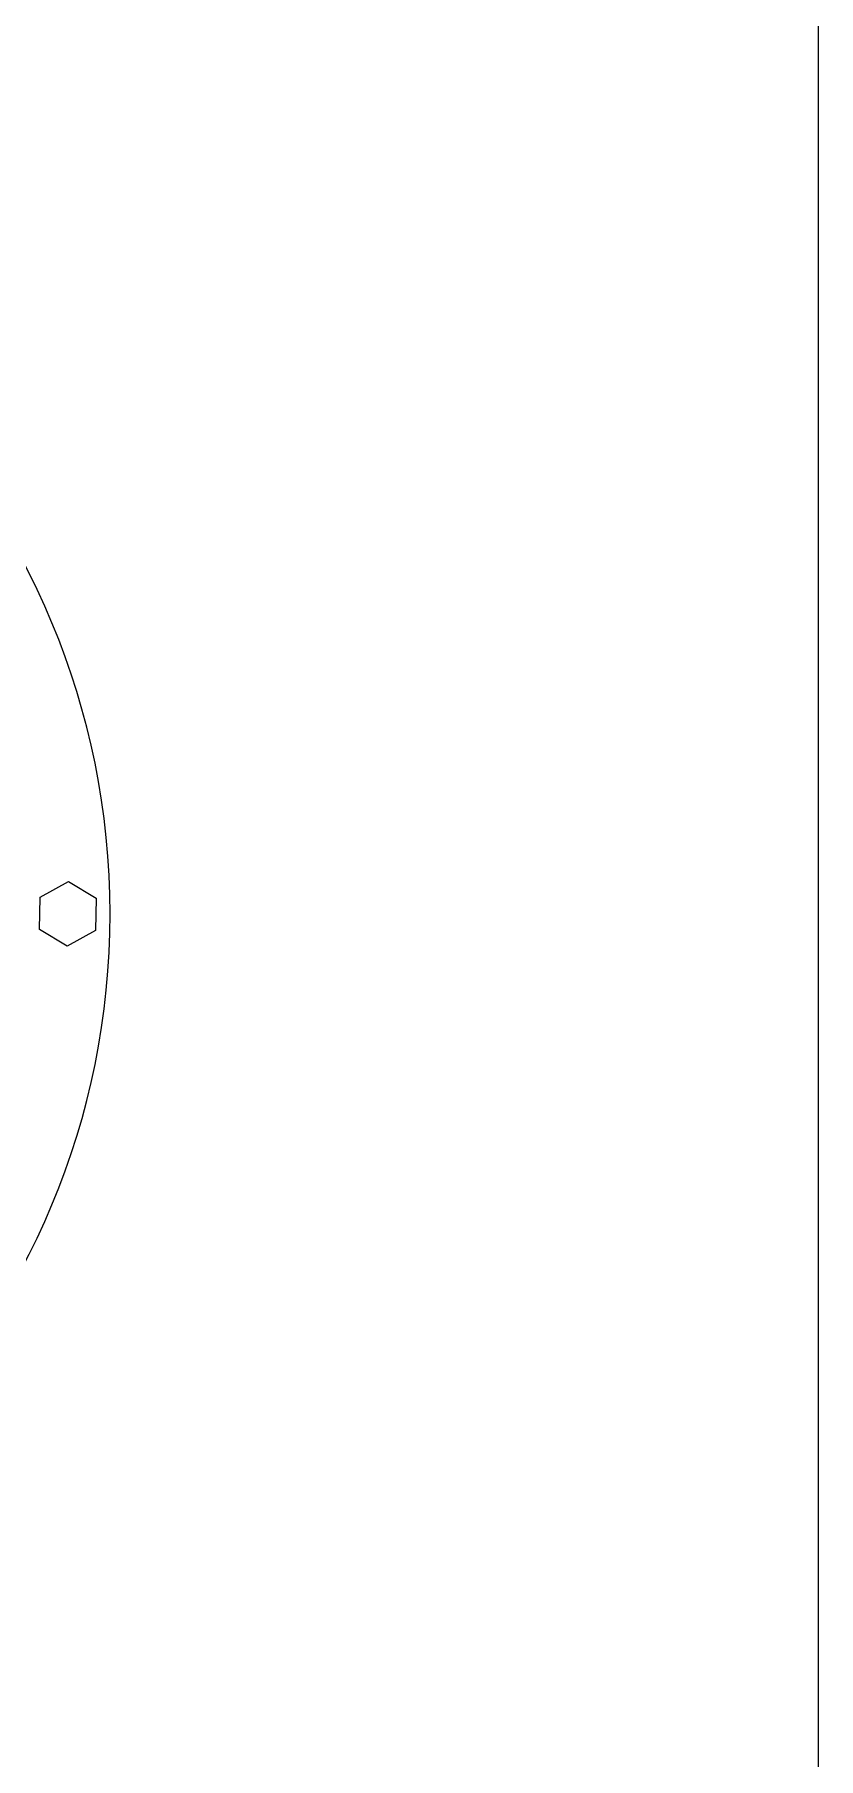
# Model space of a CAD drawing. Extents: x -181672 to 290600, y -29000 to 395522.
# Drawn here: x -171371.1 to -171189.7, y 28580 to 28979 of the extents above; entities that cross this region are included whole.
import ezdxf

# ---------------------------------------------------------------- set-up
doc = ezdxf.new("R2010")
doc.units = 0
doc.header["$LTSCALE"] = 10
doc.layers.add('XFM7P20PCW$0$G-IMPT', color=252, linetype='Continuous', lineweight=9)
doc.layers.add('XFM7P20PCW$0$M-PIPE--4', color=252, linetype='Continuous', lineweight=9)

# ---------------------------------------------------------------- blocks, each defined once
blk = doc.blocks.new('XFM7P20PCW$0$HTS 150A-3D_dwg-5203735-參考樓層')
at = {"layer": 'XFM7P20PCW$0$G-IMPT'}
for p, q in [((-7.5, 165.41), (-3.61, 171.83)), ((-3.61, 171.83), (3.89, 171.67)), ((3.89, 171.67), (7.5, 165.09)), ((-3.89, 158.83), (-7.5, 165.41)), ((7.5, 165.09), (3.61, 158.67)), ((3.61, 158.67), (-3.89, 158.83))]:
    blk.add_line(p, q, dxfattribs=at)
blk.add_arc((0, 0), 175, 1.0269, 178.9804, dxfattribs=at)
blk = doc.blocks.new('XFM7P20PCW$0$A$Cb93b1cc9')
at = {"layer": 'XFM7P20PCW$0$G-IMPT'}
blk.add_blockref('XFM7P20PCW$0$HTS 150A-3D_dwg-5203735-參考樓層', (323, 189), dxfattribs=at)
blk = doc.blocks.new('XFM7P20PCW$0$A$Ca4b834ba')
at = {"layer": 'XFM7P20PCW$0$M-PIPE--4', "rotation": 270}
blk.add_blockref('XFM7P20PCW$0$A$Cb93b1cc9', (-1160.8, -766.08), dxfattribs=at)
blk = doc.blocks.new('XFM7P20PCW')
blk.add_line((-171189.73737, 26580.62606), (-171189.73737, 32416.23502))
blk.add_blockref('XFM7P20PCW$0$A$Ca4b834ba', (-170556.83737, 29864.56704))

msp = doc.modelspace()

# ---------------------------------------------------------------- block references
msp.add_blockref('XFM7P20PCW', (0, 0))

doc.saveas('drawing.dxf')
